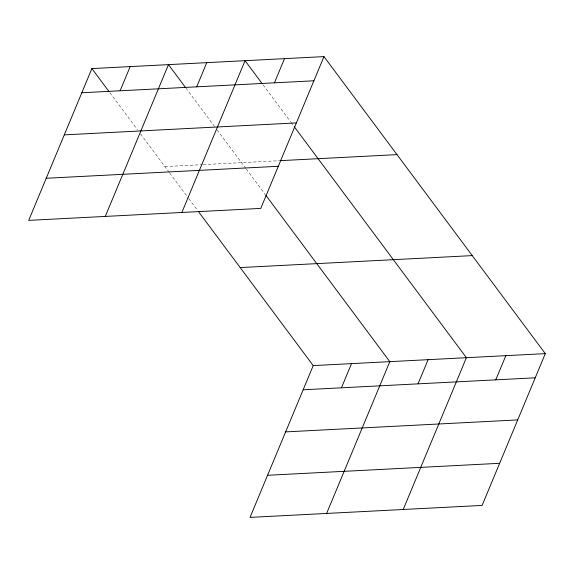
<?xml version="1.0" encoding="UTF-8"?>
<svg xmlns="http://www.w3.org/2000/svg" width="574" height="574" viewBox="0 0 574 574"><rect width="100%" height="100%" fill="white"/><g stroke="black" fill="none" stroke-linecap="round" stroke-linejoin="round"><path stroke-width="0.43" stroke-dasharray="2.87 2.15" d="M164.932 166.596L202.328 164.666M203.218 164.623L279.803 160.67M263.05 84.83L290.573 121.76M291.104 122.47L293.221 125.311M185.933 88.066L214.518 126.423M217.166 129.975L245.751 168.333M246.282 169.043L265.36 194.651M109.878 92.73L137.401 129.667M140.58 133.929L169.165 172.286M169.696 172.996L188.25 197.887M188.774 198.597L197.255 209.976"/><path stroke-width="0.86" d="M91.883 68.579L28.7 220.373L260.775 208.398L323.958 56.611L91.883 68.579L108.823 91.309M120.11 90.785L130.176 66.606M105.286 216.42L168.469 64.632L185.409 87.356M196.695 86.832L206.762 62.652M181.865 212.473L245.055 60.679L261.988 83.409M274.444 82.821L284.503 58.641M198.317 211.404L313.225 365.602L250.042 517.389L482.117 505.421L545.3 353.627L323.958 56.611M341.451 387.802L351.518 363.622M326.628 513.443L389.811 361.649L265.891 195.361M418.037 383.855L428.104 359.676M403.213 509.49L466.397 357.695L294.275 126.732M495.785 379.844L505.845 355.665M81.817 92.758L313.892 80.79M64.288 134.876L296.363 122.901M280.693 160.627L397 154.621M46.229 178.263L278.304 166.288M240.183 267.584L472.259 255.609M313.225 365.602L545.3 353.627M303.165 389.782L535.233 377.807M285.63 431.892L517.705 419.917M267.57 475.279L499.645 463.304"/></g></svg>
